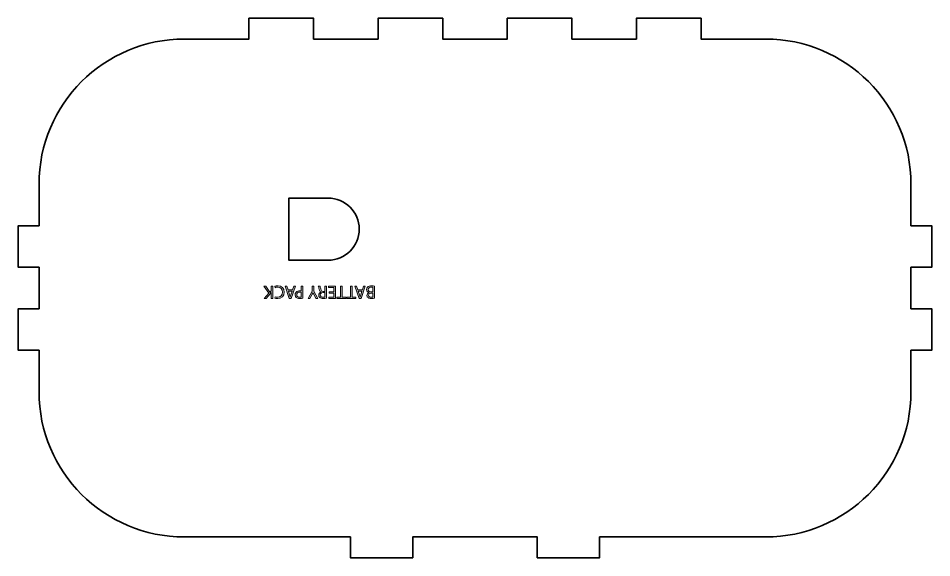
# Model space of a CAD drawing. Header units: inches. Extents: x 182 to 602, y -393 to -9.
# Drawn here: x 181.8 to 461.2, y -345 to -179.9 of the extents above; entities that cross this region are included whole.
import ezdxf

# ---------------------------------------------------------------- set-up
doc = ezdxf.new("R2010")
doc.units = ezdxf.units.IN
doc.header["$MEASUREMENT"] = 0
doc.layers.add('BOTTOM', color=7, linetype='Continuous')

# ---------------------------------------------------------------- blocks, each defined once
blk = doc.blocks.new('block 3')
at = {"layer": 'BOTTOM', "true_color": 0xffffff}
h = blk.add_hatch(color=7, dxfattribs=at)
h.dxf.hatch_style = 2
edge = h.paths.add_edge_path()
edge.add_spline(control_points=[(259.67, -265.67), (259.67, -265.67), (259.18, -265.67), (259.18, -265.67), (259.18, -265.67), (259.18, -263.84), (259.18, -263.84), (259.18, -263.84), (259.16, -263.84), (259.16, -263.84), (259.06, -263.99), (258.96, -264.12), (258.87, -264.25), (258.87, -264.25), (257.7, -265.67), (257.7, -265.67), (257.7, -265.67), (257.09, -265.67), (257.09, -265.67), (257.09, -265.67), (258.47, -264.06), (258.47, -264.06), (258.47, -264.06), (256.98, -261.87), (256.98, -261.87), (256.98, -261.87), (257.57, -261.87), (257.57, -261.87), (257.57, -261.87), (258.82, -263.74), (258.82, -263.74), (258.82, -263.74), (259.18, -263.32), (259.18, -263.32), (259.18, -263.32), (259.18, -261.87), (259.18, -261.87), (259.18, -261.87), (259.67, -261.87), (259.67, -261.87), (259.67, -261.87), (259.67, -265.67), (259.67, -265.67)], knot_values=[0, 0, 0, 0, 1, 1, 1, 2, 2, 2, 3, 3, 3, 4, 4, 4, 5, 5, 5, 6, 6, 6, 7, 7, 7, 8, 8, 8, 9, 9, 9, 10, 10, 10, 11, 11, 11, 12, 12, 12, 13, 13, 13, 14, 14, 14, 14], degree=3, periodic=1)
h = blk.add_hatch(color=7, dxfattribs=at)
h.dxf.hatch_style = 2
edge = h.paths.add_edge_path()
edge.add_spline(control_points=[(260.29, -261.99), (260.47, -261.9), (260.83, -261.81), (261.29, -261.81), (262.36, -261.81), (263.17, -262.49), (263.17, -263.74), (263.17, -264.93), (262.36, -265.74), (261.18, -265.74), (260.71, -265.74), (260.41, -265.64), (260.28, -265.57), (260.28, -265.57), (260.4, -265.17), (260.4, -265.17), (260.59, -265.26), (260.85, -265.32), (261.17, -265.32), (262.06, -265.32), (262.65, -264.75), (262.65, -263.75), (262.65, -262.82), (262.12, -262.22), (261.19, -262.22), (260.89, -262.22), (260.59, -262.29), (260.39, -262.38), (260.39, -262.38), (260.29, -261.99), (260.29, -261.99)], knot_values=[0, 0, 0, 0, 1, 1, 1, 2, 2, 2, 3, 3, 3, 4, 4, 4, 5, 5, 5, 6, 6, 6, 7, 7, 7, 8, 8, 8, 9, 9, 9, 10, 10, 10, 10], degree=3, periodic=1)
h = blk.add_hatch(color=7, dxfattribs=at)
h.dxf.hatch_style = 2
h.paths.add_polyline_path([(265.7, -263.07), (266.1, -261.87), (266.6, -261.87), (265.31, -265.67), (264.72, -265.67), (263.42, -261.87), (263.94, -261.87), (264.35, -263.07)])
edge = h.paths.add_edge_path()
edge.add_spline(control_points=[(264.45, -263.45), (264.45, -263.45), (264.83, -264.55), (264.83, -264.55), (264.91, -264.79), (264.97, -265.02), (265.02, -265.24), (265.02, -265.24), (265.03, -265.24), (265.03, -265.24), (265.09, -265.01), (265.15, -264.78), (265.23, -264.55), (265.23, -264.55), (265.6, -263.45), (265.6, -263.45), (265.6, -263.45), (264.45, -263.45), (264.45, -263.45)], knot_values=[0, 0, 0, 0, 1, 1, 1, 2, 2, 2, 3, 3, 3, 4, 4, 4, 5, 5, 5, 6, 6, 6, 6], degree=3, periodic=1)
h = blk.add_hatch(color=7, dxfattribs=at)
h.dxf.hatch_style = 2
edge = h.paths.add_edge_path()
edge.add_spline(control_points=[(268.84, -265.63), (268.61, -265.67), (268.3, -265.7), (267.9, -265.7), (267.42, -265.7), (267.06, -265.59), (266.83, -265.39), (266.63, -265.21), (266.5, -264.93), (266.5, -264.59), (266.5, -264.25), (266.6, -263.97), (266.8, -263.78), (267.05, -263.5), (267.48, -263.36), (267.96, -263.36), (268.11, -263.36), (268.24, -263.37), (268.35, -263.39), (268.35, -263.39), (268.35, -261.87), (268.35, -261.87), (268.35, -261.87), (268.84, -261.87), (268.84, -261.87), (268.84, -261.87), (268.84, -265.63), (268.84, -265.63)], knot_values=[0, 0, 0, 0, 1, 1, 1, 2, 2, 2, 3, 3, 3, 4, 4, 4, 5, 5, 5, 6, 6, 6, 7, 7, 7, 8, 8, 8, 9, 9, 9, 9], degree=3, periodic=1)
edge = h.paths.add_edge_path()
edge.add_spline(control_points=[(268.35, -263.79), (268.25, -263.77), (268.11, -263.75), (267.95, -263.75), (267.35, -263.75), (266.99, -264.04), (266.99, -264.57), (266.99, -265.07), (267.35, -265.31), (267.89, -265.31), (268.11, -265.31), (268.27, -265.3), (268.35, -265.27), (268.35, -265.27), (268.35, -263.79), (268.35, -263.79)], knot_values=[0, 0, 0, 0, 1, 1, 1, 2, 2, 2, 3, 3, 3, 4, 4, 4, 5, 5, 5, 5], degree=3, periodic=1)
h = blk.add_hatch(color=7, dxfattribs=at)
h.dxf.hatch_style = 2
edge = h.paths.add_edge_path()
edge.add_spline(control_points=[(272.25, -261.87), (272.25, -261.87), (272.25, -263.48), (272.25, -263.48), (272.25, -263.48), (273.45, -265.67), (273.45, -265.67), (273.45, -265.67), (272.89, -265.67), (272.89, -265.67), (272.89, -265.67), (272.36, -264.62), (272.36, -264.62), (272.21, -264.34), (272.1, -264.1), (271.98, -263.84), (271.98, -263.84), (271.97, -263.84), (271.97, -263.84), (271.86, -264.09), (271.73, -264.34), (271.58, -264.62), (271.58, -264.62), (271.03, -265.67), (271.03, -265.67), (271.03, -265.67), (270.47, -265.67), (270.47, -265.67), (270.47, -265.67), (271.75, -263.49), (271.75, -263.49), (271.75, -263.49), (271.75, -261.87), (271.75, -261.87), (271.75, -261.87), (272.25, -261.87), (272.25, -261.87)], knot_values=[0, 0, 0, 0, 1, 1, 1, 2, 2, 2, 3, 3, 3, 4, 4, 4, 5, 5, 5, 6, 6, 6, 7, 7, 7, 8, 8, 8, 9, 9, 9, 10, 10, 10, 11, 11, 11, 12, 12, 12, 12], degree=3, periodic=1)
h = blk.add_hatch(color=7, dxfattribs=at)
h.dxf.hatch_style = 2
edge = h.paths.add_edge_path()
edge.add_spline(control_points=[(276.07, -265.62), (275.82, -265.67), (275.47, -265.7), (275.13, -265.7), (274.6, -265.7), (274.26, -265.61), (274.03, -265.39), (273.83, -265.22), (273.73, -264.96), (273.73, -264.67), (273.73, -264.17), (274.04, -263.83), (274.44, -263.7), (274.44, -263.7), (274.44, -263.68), (274.44, -263.68), (274.15, -263.58), (273.97, -263.31), (273.88, -262.91), (273.76, -262.38), (273.67, -262.02), (273.59, -261.87), (273.59, -261.87), (274.1, -261.87), (274.1, -261.87), (274.16, -261.98), (274.25, -262.3), (274.35, -262.78), (274.47, -263.3), (274.67, -263.5), (275.12, -263.52), (275.12, -263.52), (275.58, -263.52), (275.58, -263.52), (275.58, -263.52), (275.58, -261.87), (275.58, -261.87), (275.58, -261.87), (276.07, -261.87), (276.07, -261.87), (276.07, -261.87), (276.07, -265.62), (276.07, -265.62)], knot_values=[0, 0, 0, 0, 1, 1, 1, 2, 2, 2, 3, 3, 3, 4, 4, 4, 5, 5, 5, 6, 6, 6, 7, 7, 7, 8, 8, 8, 9, 9, 9, 10, 10, 10, 11, 11, 11, 12, 12, 12, 13, 13, 13, 14, 14, 14, 14], degree=3, periodic=1)
edge = h.paths.add_edge_path()
edge.add_spline(control_points=[(275.58, -263.89), (275.58, -263.89), (275.08, -263.89), (275.08, -263.89), (274.55, -263.89), (274.22, -264.18), (274.22, -264.61), (274.22, -265.1), (274.57, -265.32), (275.09, -265.32), (275.33, -265.32), (275.5, -265.3), (275.58, -265.28), (275.58, -265.28), (275.58, -263.89), (275.58, -263.89)], knot_values=[0, 0, 0, 0, 1, 1, 1, 2, 2, 2, 3, 3, 3, 4, 4, 4, 5, 5, 5, 5], degree=3, periodic=1)
h = blk.add_hatch(color=7, dxfattribs=at)
h.dxf.hatch_style = 2
h.paths.add_polyline_path([(276.88, -263.65), (278.36, -263.65), (278.36, -262.28), (276.71, -262.28), (276.71, -261.87), (278.85, -261.87), (278.85, -265.67), (276.79, -265.67), (276.79, -265.26), (278.36, -265.26), (278.36, -264.06), (276.88, -264.06)])
h = blk.add_hatch(color=7, dxfattribs=at)
h.dxf.hatch_style = 2
h.paths.add_polyline_path([(280.93, -265.26), (282.09, -265.26), (282.09, -265.67), (279.27, -265.67), (279.27, -265.26), (280.43, -265.26), (280.43, -261.87), (280.93, -261.87)])
h = blk.add_hatch(color=7, dxfattribs=at)
h.dxf.hatch_style = 2
h.paths.add_polyline_path([(283.95, -265.26), (285.11, -265.26), (285.11, -265.67), (282.29, -265.67), (282.29, -265.26), (283.45, -265.26), (283.45, -261.87), (283.95, -261.87)])
h = blk.add_hatch(color=7, dxfattribs=at)
h.dxf.hatch_style = 2
h.paths.add_polyline_path([(287.08, -263.07), (287.47, -261.87), (287.98, -261.87), (286.69, -265.67), (286.09, -265.67), (284.79, -261.87), (285.32, -261.87), (285.73, -263.07)])
edge = h.paths.add_edge_path()
edge.add_spline(control_points=[(285.83, -263.45), (285.83, -263.45), (286.2, -264.55), (286.2, -264.55), (286.29, -264.79), (286.34, -265.02), (286.4, -265.24), (286.4, -265.24), (286.41, -265.24), (286.41, -265.24), (286.47, -265.01), (286.53, -264.78), (286.6, -264.55), (286.6, -264.55), (286.97, -263.45), (286.97, -263.45), (286.97, -263.45), (285.83, -263.45), (285.83, -263.45)], knot_values=[0, 0, 0, 0, 1, 1, 1, 2, 2, 2, 3, 3, 3, 4, 4, 4, 5, 5, 5, 6, 6, 6, 6], degree=3, periodic=1)
h = blk.add_hatch(color=7, dxfattribs=at)
h.dxf.hatch_style = 2
edge = h.paths.add_edge_path()
edge.add_spline(control_points=[(290.75, -265.62), (290.54, -265.67), (290.2, -265.7), (289.85, -265.7), (289.36, -265.7), (289.05, -265.62), (288.81, -265.43), (288.61, -265.28), (288.49, -265.05), (288.49, -264.75), (288.49, -264.39), (288.73, -264.07), (289.14, -263.92), (289.14, -263.92), (289.14, -263.91), (289.14, -263.91), (288.77, -263.82), (288.35, -263.52), (288.35, -262.95), (288.35, -262.63), (288.48, -262.38), (288.67, -262.19), (288.94, -261.95), (289.37, -261.83), (289.99, -261.83), (290.33, -261.83), (290.59, -261.86), (290.75, -261.88), (290.75, -261.88), (290.75, -265.62), (290.75, -265.62)], knot_values=[0, 0, 0, 0, 1, 1, 1, 2, 2, 2, 3, 3, 3, 4, 4, 4, 5, 5, 5, 6, 6, 6, 7, 7, 7, 8, 8, 8, 9, 9, 9, 10, 10, 10, 10], degree=3, periodic=1)
edge = h.paths.add_edge_path()
edge.add_spline(control_points=[(290.26, -262.24), (290.16, -262.22), (290.02, -262.22), (289.85, -262.22), (289.34, -262.22), (288.87, -262.4), (288.87, -262.96), (288.87, -263.48), (289.32, -263.69), (289.85, -263.69), (289.85, -263.69), (290.26, -263.69), (290.26, -263.69), (290.26, -263.69), (290.26, -262.24), (290.26, -262.24)], knot_values=[0, 0, 0, 0, 1, 1, 1, 2, 2, 2, 3, 3, 3, 4, 4, 4, 5, 5, 5, 5], degree=3, periodic=1)
edge = h.paths.add_edge_path()
edge.add_spline(control_points=[(290.26, -264.07), (290.26, -264.07), (289.81, -264.07), (289.81, -264.07), (289.29, -264.07), (288.99, -264.34), (288.99, -264.7), (288.99, -265.15), (289.33, -265.32), (289.82, -265.32), (290.05, -265.32), (290.18, -265.31), (290.26, -265.29), (290.26, -265.29), (290.26, -264.07), (290.26, -264.07)], knot_values=[0, 0, 0, 0, 1, 1, 1, 2, 2, 2, 3, 3, 3, 4, 4, 4, 5, 5, 5, 5], degree=3, periodic=1)
at = {"layer": 'BOTTOM', "lineweight": 0}
for points in [[(265.7, -263.07), (266.1, -261.87), (266.6, -261.87), (265.31, -265.67), (264.72, -265.67), (263.42, -261.87), (263.94, -261.87), (264.35, -263.07), (265.7, -263.07)], [(276.88, -263.65), (278.36, -263.65), (278.36, -262.28), (276.71, -262.28), (276.71, -261.87), (278.85, -261.87), (278.85, -265.67), (276.79, -265.67), (276.79, -265.26), (278.36, -265.26), (278.36, -264.06), (276.88, -264.06), (276.88, -263.65)], [(280.93, -265.26), (282.09, -265.26), (282.09, -265.67), (279.27, -265.67), (279.27, -265.26), (280.43, -265.26), (280.43, -261.87), (280.93, -261.87), (280.93, -265.26)], [(283.95, -265.26), (285.11, -265.26), (285.11, -265.67), (282.29, -265.67), (282.29, -265.26), (283.45, -265.26), (283.45, -261.87), (283.95, -261.87), (283.95, -265.26)], [(287.08, -263.07), (287.47, -261.87), (287.98, -261.87), (286.69, -265.67), (286.09, -265.67), (284.79, -261.87), (285.32, -261.87), (285.73, -263.07), (287.08, -263.07)]]:
    blk.add_lwpolyline(points, dxfattribs=at)
for points, knots in [([(259.67, -265.67), (259.67, -265.67), (259.18, -265.67), (259.18, -265.67), (259.18, -265.67), (259.18, -263.84), (259.18, -263.84), (259.18, -263.84), (259.16, -263.84), (259.16, -263.84), (259.06, -263.99), (258.96, -264.12), (258.87, -264.25), (258.87, -264.25), (257.7, -265.67), (257.7, -265.67), (257.7, -265.67), (257.09, -265.67), (257.09, -265.67), (257.09, -265.67), (258.47, -264.06), (258.47, -264.06), (258.47, -264.06), (256.98, -261.87), (256.98, -261.87), (256.98, -261.87), (257.57, -261.87), (257.57, -261.87), (257.57, -261.87), (258.82, -263.74), (258.82, -263.74), (258.82, -263.74), (259.18, -263.32), (259.18, -263.32), (259.18, -263.32), (259.18, -261.87), (259.18, -261.87), (259.18, -261.87), (259.67, -261.87), (259.67, -261.87), (259.67, -261.87), (259.67, -265.67), (259.67, -265.67)], [0, 0, 0, 0, 1, 1, 1, 2, 2, 2, 3, 3, 3, 4, 4, 4, 5, 5, 5, 6, 6, 6, 7, 7, 7, 8, 8, 8, 9, 9, 9, 10, 10, 10, 11, 11, 11, 12, 12, 12, 13, 13, 13, 14, 14, 14, 14]), ([(260.29, -261.99), (260.47, -261.9), (260.83, -261.81), (261.29, -261.81), (262.36, -261.81), (263.17, -262.49), (263.17, -263.74), (263.17, -264.93), (262.36, -265.74), (261.18, -265.74), (260.71, -265.74), (260.41, -265.64), (260.28, -265.57), (260.28, -265.57), (260.4, -265.17), (260.4, -265.17), (260.59, -265.26), (260.85, -265.32), (261.17, -265.32), (262.06, -265.32), (262.65, -264.75), (262.65, -263.75), (262.65, -262.82), (262.12, -262.22), (261.19, -262.22), (260.89, -262.22), (260.59, -262.29), (260.39, -262.38), (260.39, -262.38), (260.29, -261.99), (260.29, -261.99)], [0, 0, 0, 0, 1, 1, 1, 2, 2, 2, 3, 3, 3, 4, 4, 4, 5, 5, 5, 6, 6, 6, 7, 7, 7, 8, 8, 8, 9, 9, 9, 10, 10, 10, 10]), ([(268.84, -265.63), (268.61, -265.67), (268.3, -265.7), (267.9, -265.7), (267.42, -265.7), (267.06, -265.59), (266.83, -265.39), (266.63, -265.21), (266.5, -264.93), (266.5, -264.59), (266.5, -264.25), (266.6, -263.97), (266.8, -263.78), (267.05, -263.5), (267.48, -263.36), (267.96, -263.36), (268.11, -263.36), (268.24, -263.37), (268.35, -263.39), (268.35, -263.39), (268.35, -261.87), (268.35, -261.87), (268.35, -261.87), (268.84, -261.87), (268.84, -261.87), (268.84, -261.87), (268.84, -265.63), (268.84, -265.63)], [0, 0, 0, 0, 1, 1, 1, 2, 2, 2, 3, 3, 3, 4, 4, 4, 5, 5, 5, 6, 6, 6, 7, 7, 7, 8, 8, 8, 9, 9, 9, 9]), ([(272.25, -261.87), (272.25, -261.87), (272.25, -263.48), (272.25, -263.48), (272.25, -263.48), (273.45, -265.67), (273.45, -265.67), (273.45, -265.67), (272.89, -265.67), (272.89, -265.67), (272.89, -265.67), (272.36, -264.62), (272.36, -264.62), (272.21, -264.34), (272.1, -264.1), (271.98, -263.84), (271.98, -263.84), (271.97, -263.84), (271.97, -263.84), (271.86, -264.09), (271.73, -264.34), (271.58, -264.62), (271.58, -264.62), (271.03, -265.67), (271.03, -265.67), (271.03, -265.67), (270.47, -265.67), (270.47, -265.67), (270.47, -265.67), (271.75, -263.49), (271.75, -263.49), (271.75, -263.49), (271.75, -261.87), (271.75, -261.87), (271.75, -261.87), (272.25, -261.87), (272.25, -261.87)], [0, 0, 0, 0, 1, 1, 1, 2, 2, 2, 3, 3, 3, 4, 4, 4, 5, 5, 5, 6, 6, 6, 7, 7, 7, 8, 8, 8, 9, 9, 9, 10, 10, 10, 11, 11, 11, 12, 12, 12, 12]), ([(276.07, -265.62), (275.82, -265.67), (275.47, -265.7), (275.13, -265.7), (274.6, -265.7), (274.26, -265.61), (274.03, -265.39), (273.83, -265.22), (273.73, -264.96), (273.73, -264.67), (273.73, -264.17), (274.04, -263.83), (274.44, -263.7), (274.44, -263.7), (274.44, -263.68), (274.44, -263.68), (274.15, -263.58), (273.97, -263.31), (273.88, -262.91), (273.76, -262.38), (273.67, -262.02), (273.59, -261.87), (273.59, -261.87), (274.1, -261.87), (274.1, -261.87), (274.16, -261.98), (274.25, -262.3), (274.35, -262.78), (274.47, -263.3), (274.67, -263.5), (275.12, -263.52), (275.12, -263.52), (275.58, -263.52), (275.58, -263.52), (275.58, -263.52), (275.58, -261.87), (275.58, -261.87), (275.58, -261.87), (276.07, -261.87), (276.07, -261.87), (276.07, -261.87), (276.07, -265.62), (276.07, -265.62)], [0, 0, 0, 0, 1, 1, 1, 2, 2, 2, 3, 3, 3, 4, 4, 4, 5, 5, 5, 6, 6, 6, 7, 7, 7, 8, 8, 8, 9, 9, 9, 10, 10, 10, 11, 11, 11, 12, 12, 12, 13, 13, 13, 14, 14, 14, 14]), ([(290.75, -265.62), (290.54, -265.67), (290.2, -265.7), (289.85, -265.7), (289.36, -265.7), (289.05, -265.62), (288.81, -265.43), (288.61, -265.28), (288.49, -265.05), (288.49, -264.75), (288.49, -264.39), (288.73, -264.07), (289.14, -263.92), (289.14, -263.92), (289.14, -263.91), (289.14, -263.91), (288.77, -263.82), (288.35, -263.52), (288.35, -262.95), (288.35, -262.63), (288.48, -262.38), (288.67, -262.19), (288.94, -261.95), (289.37, -261.83), (289.99, -261.83), (290.33, -261.83), (290.59, -261.86), (290.75, -261.88), (290.75, -261.88), (290.75, -265.62), (290.75, -265.62)], [0, 0, 0, 0, 1, 1, 1, 2, 2, 2, 3, 3, 3, 4, 4, 4, 5, 5, 5, 6, 6, 6, 7, 7, 7, 8, 8, 8, 9, 9, 9, 10, 10, 10, 10]), ([(290.26, -262.24), (290.16, -262.22), (290.02, -262.22), (289.85, -262.22), (289.34, -262.22), (288.87, -262.4), (288.87, -262.96), (288.87, -263.48), (289.32, -263.69), (289.85, -263.69), (289.85, -263.69), (290.26, -263.69), (290.26, -263.69), (290.26, -263.69), (290.26, -262.24), (290.26, -262.24)], [0, 0, 0, 0, 1, 1, 1, 2, 2, 2, 3, 3, 3, 4, 4, 4, 5, 5, 5, 5]), ([(264.45, -263.45), (264.45, -263.45), (264.83, -264.55), (264.83, -264.55), (264.91, -264.79), (264.97, -265.02), (265.02, -265.24), (265.02, -265.24), (265.03, -265.24), (265.03, -265.24), (265.09, -265.01), (265.15, -264.78), (265.23, -264.55), (265.23, -264.55), (265.6, -263.45), (265.6, -263.45), (265.6, -263.45), (264.45, -263.45), (264.45, -263.45)], [0, 0, 0, 0, 1, 1, 1, 2, 2, 2, 3, 3, 3, 4, 4, 4, 5, 5, 5, 6, 6, 6, 6]), ([(268.35, -263.79), (268.25, -263.77), (268.11, -263.75), (267.95, -263.75), (267.35, -263.75), (266.99, -264.04), (266.99, -264.57), (266.99, -265.07), (267.35, -265.31), (267.89, -265.31), (268.11, -265.31), (268.27, -265.3), (268.35, -265.27), (268.35, -265.27), (268.35, -263.79), (268.35, -263.79)], [0, 0, 0, 0, 1, 1, 1, 2, 2, 2, 3, 3, 3, 4, 4, 4, 5, 5, 5, 5]), ([(275.58, -263.89), (275.58, -263.89), (275.08, -263.89), (275.08, -263.89), (274.55, -263.89), (274.22, -264.18), (274.22, -264.61), (274.22, -265.1), (274.57, -265.32), (275.09, -265.32), (275.33, -265.32), (275.5, -265.3), (275.58, -265.28), (275.58, -265.28), (275.58, -263.89), (275.58, -263.89)], [0, 0, 0, 0, 1, 1, 1, 2, 2, 2, 3, 3, 3, 4, 4, 4, 5, 5, 5, 5]), ([(285.83, -263.45), (285.83, -263.45), (286.2, -264.55), (286.2, -264.55), (286.29, -264.79), (286.34, -265.02), (286.4, -265.24), (286.4, -265.24), (286.41, -265.24), (286.41, -265.24), (286.47, -265.01), (286.53, -264.78), (286.6, -264.55), (286.6, -264.55), (286.97, -263.45), (286.97, -263.45), (286.97, -263.45), (285.83, -263.45), (285.83, -263.45)], [0, 0, 0, 0, 1, 1, 1, 2, 2, 2, 3, 3, 3, 4, 4, 4, 5, 5, 5, 6, 6, 6, 6]), ([(290.26, -264.07), (290.26, -264.07), (289.81, -264.07), (289.81, -264.07), (289.29, -264.07), (288.99, -264.34), (288.99, -264.7), (288.99, -265.15), (289.33, -265.32), (289.82, -265.32), (290.05, -265.32), (290.18, -265.31), (290.26, -265.29), (290.26, -265.29), (290.26, -264.07), (290.26, -264.07)], [0, 0, 0, 0, 1, 1, 1, 2, 2, 2, 3, 3, 3, 4, 4, 4, 5, 5, 5, 5])]:
    blk.add_open_spline(points, degree=3, knots=knots, dxfattribs=at)
blk = doc.blocks.new('block 2')
at = {"layer": 'BOTTOM'}
blk.add_blockref('block 3', (0, 0), dxfattribs=at)

msp = doc.modelspace()

# ---------------------------------------------------------------- linework, layer by layer
at = {"layer": 'BOTTOM', "color": 1, "lineweight": 35, "true_color": 0xff0000}
for points, knots in [([(454.88, -294.23), (454.88, -318.77), (434.97, -338.68), (410.43, -338.68), (410.43, -338.68), (410.43, -338.68), (410.43, -338.68), (410.43, -338.68), (359.63, -338.68), (359.63, -338.68), (359.63, -338.68), (359.63, -345.03), (359.63, -345.03), (359.63, -345.03), (340.58, -345.03), (340.58, -345.03), (340.58, -345.03), (340.58, -338.68), (340.58, -338.68), (340.58, -338.68), (302.48, -338.68), (302.48, -338.68), (302.48, -338.68), (302.48, -345.03), (302.48, -345.03), (302.48, -345.03), (283.43, -345.03), (283.43, -345.03), (283.43, -345.03), (283.43, -338.68), (283.43, -338.68), (283.43, -338.68), (232.63, -338.68), (232.63, -338.68), (208.1, -338.68), (188.18, -318.77), (188.18, -294.23), (188.18, -294.23), (188.18, -281.53), (188.18, -281.53), (188.18, -281.53), (181.83, -281.53), (181.83, -281.53), (181.83, -281.53), (181.83, -268.83), (181.83, -268.83), (181.83, -268.83), (188.18, -268.83), (188.18, -268.83), (188.18, -268.83), (188.18, -256.13), (188.18, -256.13), (188.18, -256.13), (181.83, -256.13), (181.83, -256.13), (181.83, -256.13), (181.83, -243.43), (181.83, -243.43), (181.83, -243.43), (188.18, -243.43), (188.18, -243.43), (188.18, -243.43), (188.18, -230.73), (188.18, -230.73), (188.18, -206.2), (208.1, -186.28), (232.63, -186.28), (232.63, -186.28), (232.63, -186.28), (232.63, -186.28), (232.63, -186.28), (252.39, -186.28), (252.39, -186.28), (252.39, -186.28), (252.39, -179.93), (252.39, -179.93), (252.39, -179.93), (272.15, -179.93), (272.15, -179.93), (272.15, -179.93), (272.15, -186.28), (272.15, -186.28), (272.15, -186.28), (291.9, -186.28), (291.9, -186.28), (291.9, -186.28), (291.9, -179.93), (291.9, -179.93), (291.9, -179.93), (311.66, -179.93), (311.66, -179.93), (311.66, -179.93), (311.66, -186.28), (311.66, -186.28), (311.66, -186.28), (331.41, -186.28), (331.41, -186.28), (331.41, -186.28), (331.41, -179.93), (331.41, -179.93), (331.41, -179.93), (351.17, -179.93), (351.17, -179.93), (351.17, -179.93), (351.17, -186.28), (351.17, -186.28), (351.17, -186.28), (370.92, -186.28), (370.92, -186.28), (370.92, -186.28), (370.92, -179.93), (370.92, -179.93), (370.92, -179.93), (390.68, -179.93), (390.68, -179.93), (390.68, -179.93), (390.68, -186.28), (390.68, -186.28), (390.68, -186.28), (410.43, -186.28), (410.43, -186.28), (434.97, -186.28), (454.88, -206.2), (454.88, -230.73), (454.88, -230.73), (454.88, -243.43), (454.88, -243.43), (454.88, -243.43), (461.23, -243.43), (461.23, -243.43), (461.23, -243.43), (461.23, -256.13), (461.23, -256.13), (461.23, -256.13), (454.88, -256.13), (454.88, -256.13), (454.88, -256.13), (454.88, -268.83), (454.88, -268.83), (454.88, -268.83), (461.23, -268.83), (461.23, -268.83), (461.23, -268.83), (461.23, -281.53), (461.23, -281.53), (461.23, -281.53), (454.88, -281.53), (454.88, -281.53), (454.88, -281.53), (454.88, -294.23), (454.88, -294.23)], [0, 0, 0, 0, 1, 1, 1, 2, 2, 2, 3, 3, 3, 4, 4, 4, 5, 5, 5, 6, 6, 6, 7, 7, 7, 8, 8, 8, 9, 9, 9, 10, 10, 10, 11, 11, 11, 12, 12, 12, 13, 13, 13, 14, 14, 14, 15, 15, 15, 16, 16, 16, 17, 17, 17, 18, 18, 18, 19, 19, 19, 20, 20, 20, 21, 21, 21, 22, 22, 22, 23, 23, 23, 24, 24, 24, 25, 25, 25, 26, 26, 26, 27, 27, 27, 28, 28, 28, 29, 29, 29, 30, 30, 30, 31, 31, 31, 32, 32, 32, 33, 33, 33, 34, 34, 34, 35, 35, 35, 36, 36, 36, 37, 37, 37, 38, 38, 38, 39, 39, 39, 40, 40, 40, 41, 41, 41, 42, 42, 42, 43, 43, 43, 44, 44, 44, 45, 45, 45, 46, 46, 46, 47, 47, 47, 48, 48, 48, 49, 49, 49, 50, 50, 50, 50]), ([(276.59, -234.95), (276.53, -234.95), (276.46, -234.95), (276.39, -234.96), (276.39, -234.96), (276.39, -234.95), (276.39, -234.95), (276.39, -234.95), (264.6, -234.95), (264.6, -234.95), (264.6, -234.95), (264.6, -254), (264.6, -254), (264.6, -254), (276.39, -254), (276.39, -254), (276.39, -254), (276.39, -253.99), (276.39, -253.99), (276.46, -254), (276.53, -254), (276.59, -254), (281.85, -254), (286.12, -249.74), (286.12, -244.47), (286.12, -239.21), (281.85, -234.95), (276.59, -234.95)], [0, 0, 0, 0, 1, 1, 1, 2, 2, 2, 3, 3, 3, 4, 4, 4, 5, 5, 5, 6, 6, 6, 7, 7, 7, 8, 8, 8, 9, 9, 9, 9])]:
    msp.add_open_spline(points, degree=3, knots=knots, dxfattribs=at)

# ---------------------------------------------------------------- block references
at = {"layer": 'BOTTOM'}
msp.add_blockref('block 2', (0, 0), dxfattribs=at)

doc.saveas('drawing.dxf')
